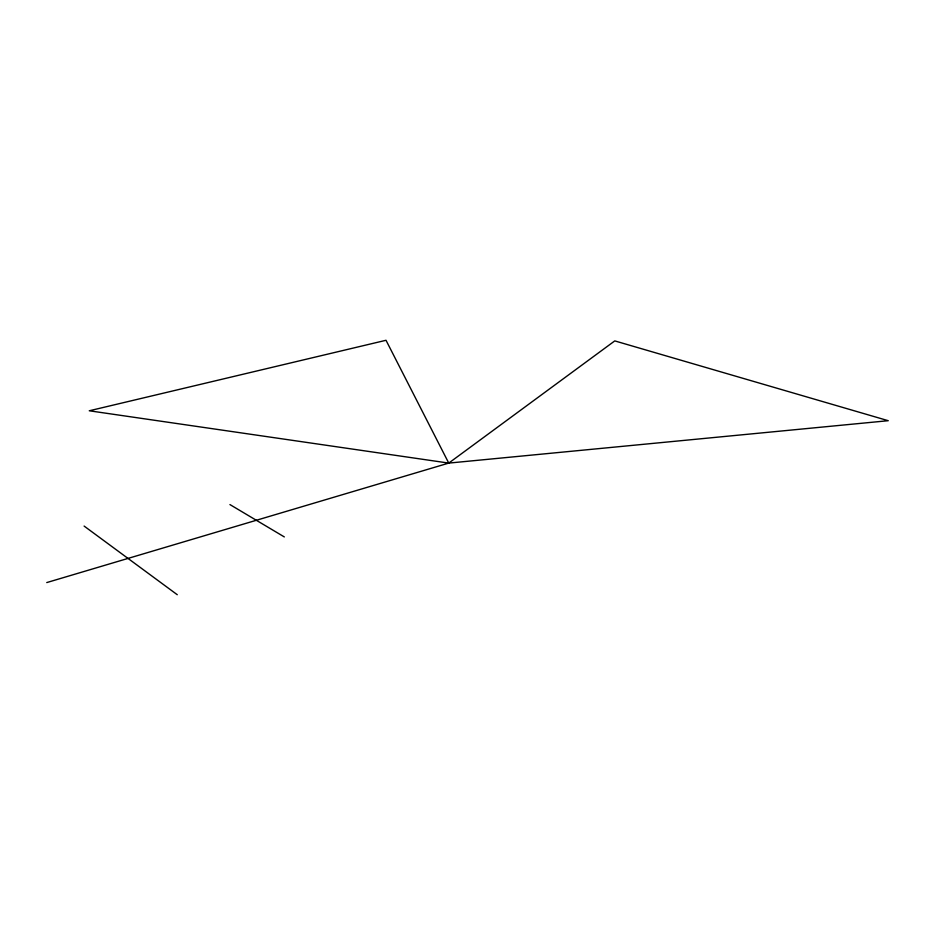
<?xml version="1.0" encoding="UTF-8"?>
<svg xmlns="http://www.w3.org/2000/svg" width="935" height="935" viewBox="0 0 935 935"><rect width="100%" height="100%" fill="white"/><g stroke="black" fill="none" stroke-linecap="round" stroke-linejoin="round"><path stroke-width="1.4" d="M448.753 463.094L386.015 340.282L89.269 410.781L448.753 463.094L614.774 340.901L888.25 420.703L448.753 463.094L46.75 582.575M229.94 504.573L284.322 536.924M84.103 526.066L177.276 594.718"/></g></svg>
